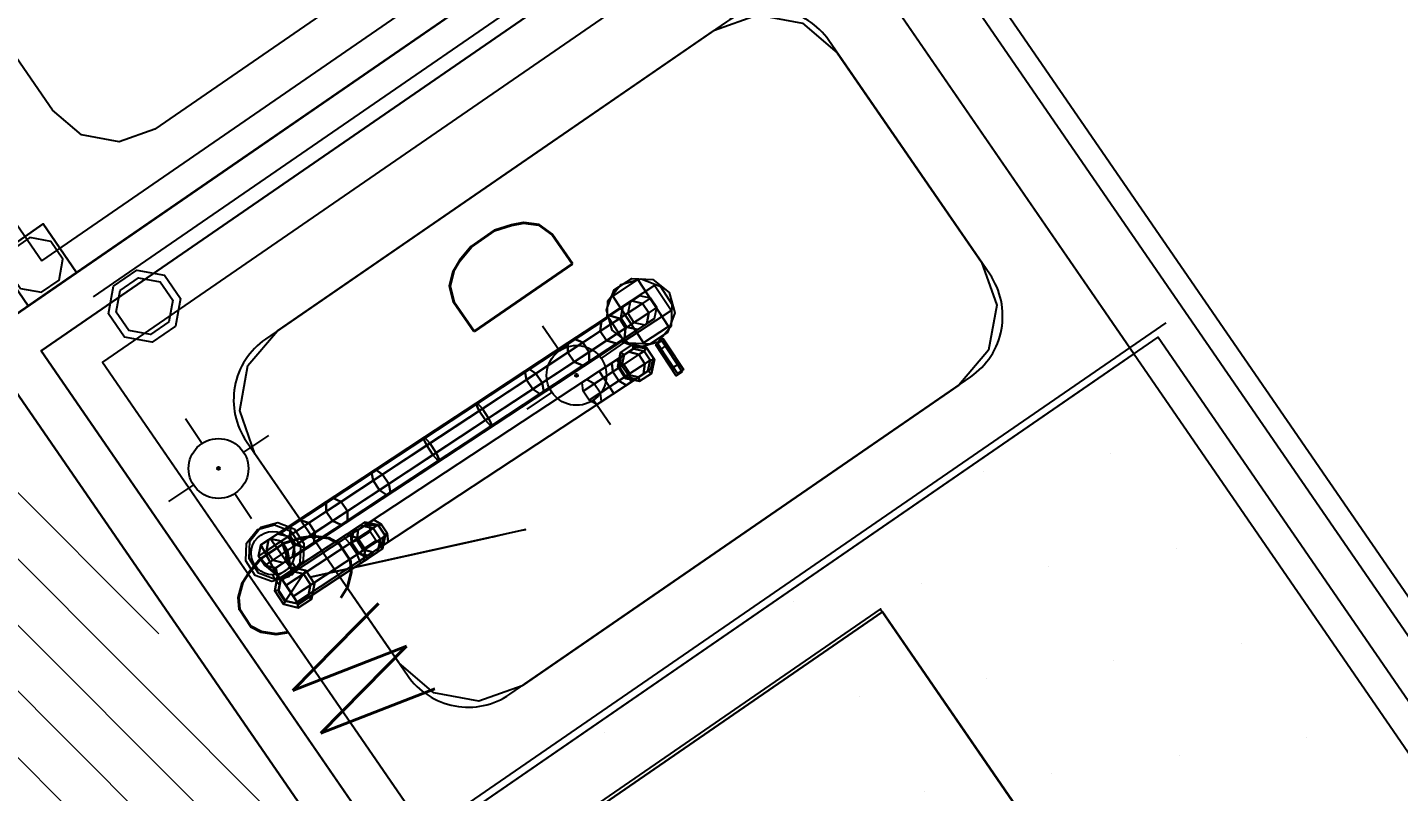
# Model space of a CAD drawing. Header units: millimetres. Extents: x 8159 to 14952, y 6817 to 11888.
# Drawn here: x 8790.5 to 8883.6, y 7989.5 to 8041.3 of the extents above; entities that cross this region are included whole.
import ezdxf

# ---------------------------------------------------------------- set-up
doc = ezdxf.new("R2010")
doc.units = ezdxf.units.MM
doc.header["$LTSCALE"] = 5
for name, color, linetype in [('200-EquipBlack-3d', 250, 'Continuous'), ('200-EquipBorder-2d', 9, 'Continuous'), ('200-EquipInternal-2d', 252, 'Continuous'), ('200-EquipRemBorder-2d', 21, 'Continuous'), ('200-EquipSteel-3d', 9, 'Continuous'), ('250-Cwater-2d', 160, 'Continuous'), ('250-Drain-2D', 140, 'Continuous')]:
    doc.layers.add(name, color=color, linetype=linetype)
doc.layers.add('200-InsPoint-3D', color=3, linetype='Continuous', plot=False)
for name, color, linetype, lineweight in [('3-YANGIN-DOLABI', 7, 'Continuous', 0), ('A-DUVAR', 5, 'Continuous', 18), ('anted', 10, 'Continuous', 0), ('FIBROBETON', 1, 'Continuous', 18), ('SİYAH', 253, 'Continuous', 5), ('YAZI', 250, 'Continuous', 30)]:
    doc.layers.add(name, color=color, linetype=linetype, lineweight=lineweight)
doc.styles.add('SIMPLEX', font='SIMPLEX')

# ---------------------------------------------------------------- blocks, each defined once
blk = doc.blocks.new('A$C23C11219')
at = {"layer": 'FIBROBETON'}
blk.add_lwpolyline([(4170.991, 707.809), (4330.647, -537.528, 0.079118), (6057.442, 175.691), (5734.15, 708.989, 0.288304), (5090.273, 1000.528, -0.032207)], format="xyb", close=True, dxfattribs=at)
blk.add_lwpolyline([(6041.303, 289.121), (5825.076, 645.804)], dxfattribs=at)
blk = doc.blocks.new('*X122')
at = {"color": 0}
for p, q in [((507.8125, 578.125), (507.8125, 578.125)), ((515.625, 578.125), (515.625, 578.125)), ((523.4375, 578.125), (523.4375, 578.125)), ((531.25, 578.125), (531.25, 578.125)), ((539.0625, 578.125), (539.0625, 578.125)), ((546.875, 578.125), (546.875, 578.125)), ((511.71875, 570.3125), (511.71875, 570.3125)), ((519.53125, 570.3125), (519.53125, 570.3125)), ((527.34375, 570.3125), (527.34375, 570.3125)), ((535.15625, 570.3125), (535.15625, 570.3125)), ((542.96875, 570.3125), (542.96875, 570.3125)), ((507.8125, 562.5), (507.8125, 562.5)), ((515.625, 562.5), (515.625, 562.5)), ((523.4375, 562.5), (523.4375, 562.5)), ((531.25, 562.5), (531.25, 562.5)), ((539.0625, 562.5), (539.0625, 562.5)), ((546.875, 562.5), (546.875, 562.5)), ((511.71875, 554.6875), (511.71875, 554.6875)), ((519.53125, 554.6875), (519.53125, 554.6875)), ((527.34375, 554.6875), (527.34375, 554.6875)), ((535.15625, 554.6875), (535.15625, 554.6875)), ((542.96875, 554.6875), (542.96875, 554.6875)), ((507.8125, 546.875), (507.8125, 546.875)), ((515.625, 546.875), (515.625, 546.875)), ((523.4375, 546.875), (523.4375, 546.875)), ((531.25, 546.875), (531.25, 546.875)), ((539.0625, 546.875), (539.0625, 546.875)), ((546.875, 546.875), (546.875, 546.875)), ((511.71875, 539.0625), (511.71875, 539.0625)), ((519.53125, 539.0625), (519.53125, 539.0625)), ((527.34375, 539.0625), (527.34375, 539.0625)), ((535.15625, 539.0625), (535.15625, 539.0625)), ((542.96875, 539.0625), (542.96875, 539.0625)), ((507.8125, 531.25), (507.8125, 531.25)), ((515.625, 531.25), (515.625, 531.25)), ((523.4375, 531.25), (523.4375, 531.25)), ((531.25, 531.25), (531.25, 531.25)), ((539.0625, 531.25), (539.0625, 531.25)), ((546.875, 531.25), (546.875, 531.25)), ((511.71875, 523.4375), (511.71875, 523.4375)), ((519.53125, 523.4375), (519.53125, 523.4375)), ((527.34375, 523.4375), (527.34375, 523.4375)), ((535.15625, 523.4375), (535.15625, 523.4375)), ((542.96875, 523.4375), (542.96875, 523.4375))]:
    blk.add_line(p, q, dxfattribs=at)
blk = doc.blocks.new('TLP1810E')
at = {"layer": '200-EquipBorder-2d'}
blk.add_lwpolyline([(0, -700), (1800, -700), (1800, 0), (0, 0)], close=True, dxfattribs=at)
at = {"layer": '200-EquipInternal-2d'}
for p, q in [((30, -30), (1770, -30)), ((1770, -30), (1770, -700)), ((1347.44, -640), (1347.44, -60))]:
    blk.add_line(p, q, dxfattribs=at)
blk.add_lwpolyline([(147.44, -40), (1347.44, -40), (1347.44, -659.99), (147.44, -660)], close=True, dxfattribs=at)
blk.add_lwpolyline([(1347.44, -640), (1740, -640), (1740, -60), (1347.44, -60)], dxfattribs=at)
blk.add_lwpolyline([(1447.44, -590), (1640, -590, 0.414214), (1690, -540), (1690, -160, 0.414214), (1640, -110), (1447.44, -110, 0.414214), (1397.44, -160), (1397.44, -540, 0.414214)], format="xyb", close=True, dxfattribs=at)
at = {"layer": '200-EquipSteel-3d'}
blk.add_line((1352.44, -45, 952), (1352.44, -670, 952), dxfattribs=at)
at = {"layer": '200-EquipSteel-3d', "elevation": 900}
blk.add_lwpolyline([(30, -700), (0, -700), (0, 0), (1800, 0), (1800, -700), (1770, -700), (1770, -30), (30, -30), (30, -700)], dxfattribs=at)
at = {"layer": '200-EquipSteel-3d'}
for points, elevation in [([(1800, -700), (1800, 0), (0, 0), (0, -700)], 860), ([(1740, -640), (1740, -60), (60, -60), (60, -640)], 870), ([(1764.57, -81.9), (1778.1, -95.43), (1778.1, -114.57), (1764.57, -128.1), (1745.43, -128.1), (1731.9, -114.57), (1731.9, -95.43), (1745.43, -81.9)], 70), ([(1630, -110), (1660, -118.04), (1681.96, -140), (1690, -170), (1690, -530), (1681.96, -560), (1660, -581.96), (1630, -590), (1457.4, -590), (1427.4, -581.96), (1405.44, -560), (1397.4, -530), (1397.4, -170), (1405.44, -140), (1427.4, -118.04), (1457.4, -110)], 720)]:
    blk.add_lwpolyline(points, close=True, dxfattribs=dict(at, elevation=elevation))
at = {"layer": '200-EquipSteel-3d', "elevation": 660}
blk.add_lwpolyline([(20, -80), (20, -655, 0.414214), (50, -685), (1750, -685, 0.414214), (1780, -655), (1780, -80)], format="xyb", dxfattribs=at)
at = {"layer": '200-EquipSteel-3d'}
blk.add_lwpolyline([(1762.5, -86.9), (1773.1, -97.5), (1773.1, -112.5), (1762.5, -123.1), (1747.5, -123.1), (1736.9, -112.5), (1736.9, -97.5), (1747.5, -86.9)], close=True, dxfattribs=at)
at = {"layer": '200-EquipSteel-3d', "invisible_edges": 15}
for points in [[(30, -30, 1000), (0, 0, 1000), (1800, 0, 1000), (1770, -30, 1000)], [(60, -60, 900), (0, 0, 900), (1800, 0, 900), (1740, -60, 900)], [(1740, -60, 900), (1800, 0, 900), (1800, -700, 900), (1740, -640, 900)], [(1800, 0, 1000), (1770, -30, 1000), (1770, -700, 1000), (1800, -700, 1000)], [(1352.44, -45, 952), (1352.44, -670, 952), (1352.44, -670, 902), (1352.44, -45, 902)], [(1397.4, -60, 870), (1397.4, -640, 870), (60, -640, 870), (60, -60, 870)], [(1352.44, -62, 872), (1352.44, -62, 902), (1352.44, -638, 902), (1352.44, -638, 872)], [(1397.4, -110, 870), (1397.4, -60, 870), (1740, -60, 870), (1690, -110, 870)], [(1740, -60, 870), (1690, -110, 870), (1690, -590, 870), (1740, -640, 870)], [(1397.4, -530, 720), (1397.4, -170, 720), (1457.4, -110, 720), (1457.4, -590, 720)], [(1397.4, -170, 720), (1405.44, -140, 720), (1427.4, -118.04, 720), (1457.4, -110, 720)], [(1397.4, -110, 870), (1427.4, -118.04, 870), (1457.4, -110, 870)], [(1397.4, -170, 870), (1397.4, -110, 870), (1405.44, -140, 870)], [(1405.44, -140, 870), (1397.4, -110, 870), (1427.4, -118.04, 870)], [(1457.4, -590, 720), (1630, -590, 720), (1630, -110, 720), (1457.4, -110, 720)], [(1630, -110, 720), (1660, -118.04, 720), (1681.96, -140, 720), (1690, -170, 720)], [(1630, -590, 720), (1690, -530, 720), (1690, -170, 720), (1630, -110, 720)], [(1690, -110, 870), (1660, -118.04, 870), (1630, -110, 870)], [(1681.96, -140, 870), (1690, -110, 870), (1660, -118.04, 870)], [(1690, -170, 870), (1690, -110, 870), (1681.96, -140, 870)], [(1457.4, -590, 720), (1427.4, -581.96, 720), (1405.44, -560, 720), (1397.4, -530, 720)], [(1397.4, -530, 870), (1397.4, -590, 870), (1405.44, -560, 870)], [(1690, -530, 720), (1681.96, -560, 720), (1660, -581.96, 720), (1630, -590, 720)], [(1690, -530, 870), (1690, -590, 870), (1681.96, -560, 870)], [(1405.44, -560, 870), (1397.4, -590, 870), (1427.4, -581.96, 870)], [(1397.4, -590, 870), (1427.4, -581.96, 870), (1457.4, -590, 870)], [(1690, -590, 870), (1660, -581.96, 870), (1630, -590, 870)], [(1397.4, -640, 870), (1397.4, -590, 870), (1690, -590, 870), (1740, -640, 870)], [(60, -640, 900), (1740, -640, 900), (1800, -700, 900), (0, -700, 900)]]:
    blk.add_3dface(points, dxfattribs=at)
at = {"layer": '200-EquipInternal-2d', "xscale": 10, "yscale": 10, "zscale": 10}
blk.add_blockref('*X122', (-4129.07, -5823.14), dxfattribs=at)
at = {"layer": '200-InsPoint-3D'}
blk.add_attdef('DISTANG', (0, 0), '', height=1, dxfattribs=at)
blk = doc.blocks.new('DCON')
at = {"layer": '250-Drain-2D'}
for p, q in [((0, 40.64), (0, 20.32)), ((-40.64, 0), (-20.32, 0)), ((20.32, 0), (40.64, 0)), ((0, -20.32), (0, -40.64))]:
    blk.add_line(p, q, dxfattribs=at)
for radius in [20.32, 1]:
    blk.add_circle((0, 0), radius, dxfattribs=at)
blk.add_point((0, 0), dxfattribs=at)
at = {"layer": '250-Drain-2D', "style": 'SIMPLEX', "flags": 8}
blk.add_attdef('D', (50.05, -40.64), '', height=81, dxfattribs=at)
blk = doc.blocks.new('LG716P')
at = {"layer": '200-EquipBorder-2d'}
for points in [[(0, -700), (700, -700), (700, 0), (0, 0)], [(100, -629), (75, -622.3), (56.7, -604), (50, -579), (50, -179), (56.7, -154), (75, -135.7), (100, -129), (600, -129), (625, -135.7), (643.3, -154), (650, -179), (650, -579), (643.3, -604), (625, -622.3), (600, -629)]]:
    blk.add_lwpolyline(points, close=True, dxfattribs=at)
at = {"layer": '200-EquipInternal-2d'}
blk.add_lwpolyline([(20, -65), (20, -680), (680, -680), (680, -65)], close=True, dxfattribs=at)
at = {"layer": '200-EquipSteel-3d'}
blk.add_line((0, -80, 570), (0, -620, 570), dxfattribs=at)
at = {"layer": '200-EquipSteel-3d', "extrusion": (1, 0, 0)}
blk.add_lwpolyline([(-45, 900), (-34.39, 904.39), (-30, 915), (-30, 1000), (0, 1000), (0, 850)], dxfattribs=at)
at = {"layer": '200-EquipSteel-3d'}
blk.add_lwpolyline([(12.75, -42.5), (2.5, -52.75), (2.5, -67.25), (12.75, -77.5), (27.25, -77.5), (37.5, -67.25), (37.5, -52.75), (27.25, -42.5)], close=True, dxfattribs=at)
for points, elevation in [([(20, -65), (20, -680), (680, -680), (680, -65)], 880), ([(100, -629), (75, -622.3), (56.7, -604), (50, -579), (50, -179), (56.7, -154), (75, -135.7), (100, -129), (600, -129), (625, -135.7), (643.3, -154), (650, -179), (650, -579), (643.3, -604), (625, -622.3), (600, -629)], 600)]:
    blk.add_lwpolyline(points, close=True, dxfattribs=dict(at, elevation=elevation))
blk.add_polyline3d([(0, -45, 900), (0, -700, 900), (0, -700, 850), (0, 0, 850)], dxfattribs=at)
at = {"layer": '200-EquipSteel-3d', "invisible_edges": 15}
for points in [[(0, 0, 850), (0, -700, 850), (0, -700, 900), (0, 0, 900)], [(0, -30, 900), (0, -30, 915), (0, -34.39, 904.39), (0, -45, 900)], [(0, -700, 900), (20, -680, 900), (20, -65, 900), (0, -45, 900)], [(20, -65, 900), (0, -45, 900), (700, -45, 900), (680, -65, 900)], [(20, -680, 880), (50, -629, 880), (50, -129, 880), (20, -65, 880)], [(50, -129, 880), (20, -65, 880), (680, -65, 880), (650, -129, 880)], [(50, -129, 600), (50, -629, 600), (650, -629, 600), (650, -129, 600)], [(50, -129, 880), (100, -129, 880), (75, -135.7, 880), (56.7, -154, 880)], [(50, -129, 880), (56.7, -154, 880), (50, -179, 880)]]:
    blk.add_3dface(points, dxfattribs=at)
at = {"layer": '200-InsPoint-3D'}
blk.add_attdef('DISTANG', (0, 0), '', height=1, dxfattribs=at)
at = {"layer": '200-EquipSteel-3d'}
mesh = blk.add_polymesh((6, 3), dxfattribs=at)
for k, corner in enumerate([(40, -80, 850), (40, -80, 50), (40, -80, 50), (0, -80, 850), (0, -80, 50), (0, -80, 50), (0, -40, 850), (0, -40, 50), (0, -80, 50), (40, -40, 850), (40, -40, 50), (40, -80, 50), (40, -40, 850), (40, -40, 850), (40, -80, 850), (0, -40, 850), (0, -40, 850), (0, -80, 850)]):
    mesh.set_mesh_vertex(divmod(k, 3), corner)
blk = doc.blocks.new('SHTEBO3M')
at = {"layer": '200-EquipBlack-3d'}
for points, invisible_edges in [([(-12.77, 3.68, 947.42), (0.19, -1.83, 947.45), (-5.17, 10.84, 947.44), (-12.77, 3.68, 947.42)], 3), ([(5.56, 10.84, 947.44), (-5.17, 10.84, 947.44), (0.19, -1.83, 947.45), (5.56, 10.84, 947.44)], 6), ([(13.15, 3.68, 947.42), (5.56, 10.84, 947.44), (0.19, -1.83, 947.45), (13.15, 3.68, 947.42)], 6), ([(-12.77, 3.68, 947.42), (-12.77, -7.05, 947.42), (0.19, -1.83, 947.45), (-12.77, 3.68, 947.42)], 6), ([(13.15, -7.05, 947.42), (13.15, 3.68, 947.42), (0.19, -1.83, 947.45), (13.15, -7.05, 947.42)], 6), ([(-12.77, -7.05, 947.42), (-5.17, -14.5, 947.47), (0.19, -1.83, 947.45), (-12.77, -7.05, 947.42)], 6), ([(-5.17, -14.5, 947.47), (5.56, -14.5, 947.47), (0.19, -1.83, 947.45), (-5.17, -14.5, 947.47)], 6), ([(5.56, -14.5, 947.47), (13.15, -7.05, 947.42), (0.19, -1.83, 947.45), (5.56, -14.5, 947.47)], 6), ([(0.19, -14.5, 935.52), (0.19, -14.5, 947.47), (-41.4, -123.42, 1041.7), (-53.21, -154.52, 1060.17)], 4), ([(-41.4, -123.42, 1041.7), (-43.94, -130.13, 1049.28), (-53.21, -154.52, 1060.17)], 10), ([(-43.94, -130.13, 1049.28), (-44.54, -131.71, 1057.29), (-53.21, -154.52, 1072.79), (-53.21, -154.52, 1060.17)], 10), ([(-44.54, -131.71, 1057.29), (-45.14, -133.28, 1065.31), (-51.89, -151.05, 1079.53), (-53.21, -154.52, 1072.79)], 10), ([(-45.14, -133.28, 1065.31), (-45.14, -133.28, 1073.22), (-49.26, -144.12, 1082.56), (-51.89, -151.05, 1079.53)], 10), ([(-49.26, -144.12, 1082.56), (-45.14, -133.28, 1073.22), (-46.81, -137.67, 1079.53), (-49.26, -144.12, 1082.56)], 1)]:
    blk.add_3dface(points, dxfattribs=dict(at, invisible_edges=invisible_edges))
at = {"layer": '200-EquipInternal-2d'}
for p, q in [((15.51, 5.96), (6.77, 5.96)), ((14.99, -9.74), (9, -9.74)), ((17.59, -279.12, 0.04), (17.59, -13.01, 0.04)), ((36.06, -279.1, 0.04), (36.06, -14.44, 0.04)), ((17.59, -280.6, 0.04), (16.68, -280.6, 0.04)), ((16.68, -280.6, 0.04), (16.68, -318.67, 0.04)), ((17.59, -280.6, 0.04), (36.06, -280.6, 0.04)), ((37, -280.6, 0.04), (36.06, -280.6, 0.04)), ((37, -318.67, 0.04), (37, -280.6, 0.04)), ((16.68, -318.67, 0.04), (37, -318.67, 0.04))]:
    blk.add_line(p, q, dxfattribs=at)
blk.add_lwpolyline([(9, 3.73), (3.73, 9), (-3.73, 9), (-9, 3.73), (-9, -285.35), (-3.73, -290.63), (3.73, -290.63), (9, -285.35)], close=True, dxfattribs=at)
at = {"layer": '200-EquipInternal-2d', "elevation": 0.04}
for points in [[(17.59, -279.12), (8.09, -286.02), (3.67, -299.64), (8.09, -313.26), (19.68, -321.67), (34, -321.67), (45.58, -313.26)], [(45.58, -313.26), (50.01, -299.64), (45.58, -286.02), (36.06, -279.1)]]:
    blk.add_lwpolyline(points, dxfattribs=at)
blk.add_lwpolyline([(-22.2, -302.17), (-22.2, -297.17), (2.8, -297.17), (2.8, -302.17)], close=True, dxfattribs=at)
at = {"layer": '200-EquipInternal-2d'}
blk.add_circle((27.71, -2.3), 14.73, dxfattribs=at)
at = {"layer": '200-EquipSteel-3d', "extrusion": (-1, 0, 0)}
for p, q in [((5.56, -14.5, 930.63), (-5.17, 10.84, 930.59)), ((5.56, -14.5, 935.52), (-5.17, 10.84, 935.48)), ((4.49, -11.96, 933.21), (-4.1, 8.31, 933.18))]:
    blk.add_line(p, q, dxfattribs=at)
at = {"layer": '200-EquipSteel-3d', "extrusion": (0, -1, 0)}
blk.add_line((31.36, -11.6, 920.56), (13.15, -7.05, 904.77), dxfattribs=at)
at = {"layer": '200-EquipSteel-3d'}
for points, elevation in [([(33.52, -23.43), (21.59, -23.43), (11.93, -16.41), (8.24, -5.06), (11.93, 6.29), (21.59, 13.3), (33.52, 13.3), (43.17, 6.29), (46.86, -5.06), (43.17, -16.41)], 1194.26), ([(33.53, -20.72), (21.59, -20.72), (11.94, -13.71), (8.25, -2.36), (11.94, 8.99), (21.59, 16.01), (33.53, 16.01), (43.18, 8.99), (46.87, -2.36), (43.18, -13.71)], 1420.56), ([(23.7, 6.88), (18.29, 1.47), (18.29, -6.18), (23.7, -11.6), (31.36, -11.6), (36.77, -6.18), (36.77, 1.47), (31.36, 6.88)], 1229.51), ([(23.7, 6.88), (18.29, 1.47), (18.29, -6.18), (23.7, -11.6), (31.36, -11.6), (36.77, -6.18), (36.77, 1.47), (31.36, 6.88)], 1450.56), ([(23.7, 6.88), (18.29, 1.47), (18.29, -6.18), (23.7, -11.6), (31.36, -11.6), (36.77, -6.18), (36.77, 1.47), (31.36, 6.88)], 920.56), ([(5.51, -308.31), (5.51, -293.99), (13.92, -282.4), (27.54, -277.98), (41.16, -282.4), (49.58, -293.99), (49.58, -308.31), (41.16, -319.89), (27.54, -324.32), (13.92, -319.89)], 1278.56), ([(23.7, -293.12), (18.29, -298.53), (18.29, -306.18), (23.7, -311.6), (31.36, -311.6), (36.77, -306.18), (36.77, -298.53), (31.36, -293.12)], 1350.56)]:
    blk.add_lwpolyline(points, close=True, dxfattribs=dict(at, elevation=elevation))
at = {"layer": '200-EquipSteel-3d', "extrusion": (0, -0.866025, 0.5), "elevation": 537.9}
blk.add_lwpolyline([(-9, 795.29), (-9, 787.83), (-3.73, 782.56), (3.73, 782.56), (9, 787.83), (9, 795.29), (3.73, 800.56), (-3.73, 800.56)], close=True, dxfattribs=at)
at = {"layer": '200-EquipSteel-3d'}
for points in [[(-5.17, 10.84, 930.59), (-5.17, 10.84, 878.98), (-12.77, 3.68, 878.97), (-12.77, 3.68, 930.58)], [(-5.17, 10.84, 930.59), (-12.77, 3.68, 930.58), (-10.17, 2.58, 933.17), (-4.1, 8.31, 933.18)], [(-5.17, 10.84, 935.48), (-4.1, 8.31, 933.18), (-10.17, 2.58, 933.17), (-12.77, 3.68, 935.47)], [(-5.17, 10.84, 935.48), (-12.77, 3.68, 935.47), (-12.77, 3.68, 947.42), (-5.17, 10.84, 947.44)], [(5.56, 10.84, 930.59), (5.56, 10.84, 878.98), (-5.17, 10.84, 878.98), (-5.17, 10.84, 930.59)], [(5.56, 10.84, 930.59), (-5.17, 10.84, 930.59), (-4.1, 8.31, 933.18), (4.49, 8.31, 933.18)], [(4.49, 8.31, 933.18), (-4.1, 8.31, 933.18), (-5.17, 10.84, 935.48), (5.56, 10.84, 935.48)], [(5.56, 10.84, 935.48), (-5.17, 10.84, 935.48), (-5.17, 10.84, 947.44), (5.56, 10.84, 947.44)], [(13.15, 3.68, 930.58), (5.56, 10.84, 930.59), (4.49, 8.31, 933.18), (10.56, 2.58, 933.17)], [(10.56, 2.58, 933.17), (4.49, 8.31, 933.18), (5.56, 10.84, 935.48), (13.15, 3.68, 935.47)], [(13.15, 3.68, 930.58), (13.15, 3.68, 878.97), (5.56, 10.84, 878.98), (5.56, 10.84, 930.59)], [(5.56, 10.84, 935.48), (5.56, 10.84, 947.44), (13.15, 3.68, 947.42), (13.15, 3.68, 935.47)], [(-12.77, 3.68, 930.58), (-12.77, 3.68, 878.97), (-12.77, -7.05, 878.97), (-12.77, -7.05, 930.58)], [(-12.77, 3.68, 930.58), (-12.77, -7.05, 930.58), (-10.17, -6.01, 933.17), (-10.17, 2.58, 933.17)], [(-10.17, 2.58, 933.17), (-10.17, -6.01, 933.17), (-12.77, -7.05, 935.47), (-12.77, 3.68, 935.47)], [(-12.77, 3.68, 947.42), (-12.77, 3.68, 935.47), (-12.77, -7.05, 935.47), (-12.77, -7.05, 947.42)], [(-10.8, 2.43, 917.41), (-10.8, -48.5, 922.03), (-4.47, -49.55, 927.51), (-4.47, 2.53, 923.74)], [(-10.8, 2.29, 908.47), (-10.8, -50.87, 914.29), (-10.8, -48.5, 922.03), (-10.8, 2.43, 917.41)], [(-4.47, 2.19, 902.14), (-4.47, -56.13, 908.81), (-10.8, -50.87, 914.29), (-10.8, 2.29, 908.47)], [(-4.47, 2.53, 923.74), (-4.47, -49.55, 927.51), (4.47, -49.55, 927.51), (4.47, 2.53, 923.74)], [(-4.47, -56.13, 908.81), (-4.47, 2.19, 902.14), (4.47, 2.19, 902.14), (4.47, -56.13, 908.81)], [(10.8, -48.5, 922.03), (10.8, 2.43, 917.41), (4.47, 2.53, 923.74), (4.47, -49.55, 927.51)], [(4.47, -56.13, 908.81), (4.47, 2.19, 902.14), (10.8, 2.29, 908.47), (10.8, -50.87, 914.29)], [(13.15, -7.05, 930.58), (13.15, 3.68, 930.58), (10.56, 2.58, 933.17), (10.56, -6.01, 933.17)], [(10.56, -6.01, 933.17), (10.56, 2.58, 933.17), (13.15, 3.68, 935.47), (13.15, -7.05, 935.47)], [(10.8, -50.87, 914.29), (10.8, 2.29, 908.47), (10.8, 2.29, 917.41), (10.8, -48.5, 922.03)], [(36.77, 1.47, 920.56), (13.15, 3.68, 904.77), (31.36, 6.88, 920.56), (36.77, 1.47, 920.56)], [(31.36, 6.88, 920.56), (23.7, 6.88, 920.56), (13.15, 3.68, 917.68), (13.15, 3.68, 904.77)], [(23.7, 6.88, 920.56), (13.15, 3.68, 917.68), (18.29, 1.47, 920.56), (23.7, 6.88, 920.56)], [(13.15, -7.05, 930.58), (13.15, -7.05, 878.97), (13.15, 3.68, 878.97), (13.15, 3.68, 930.58)], [(13.15, 3.68, 935.47), (13.15, 3.68, 947.42), (13.15, -7.05, 947.42), (13.15, -7.05, 935.47)], [(36.77, -6.18, 920.56), (13.15, -7.05, 904.77), (13.15, 3.68, 904.77), (36.77, 1.47, 920.56)], [(13.15, -7.05, 917.68), (18.29, -6.18, 920.56), (18.29, 1.47, 920.56), (13.15, 3.68, 917.68)], [(23.7, 6.88, 1750.56), (18.29, 1.47, 1750.56), (18.29, -4.76, 1793.9), (23.7, 0.43, 1795.42)], [(18.29, 1.47, 1750.56), (18.29, -6.18, 1750.56), (18.29, -12.11, 1791.74), (18.29, -4.76, 1793.9)], [(23.7, 0.43, 1795.42), (18.29, -4.76, 1793.9), (18.29, -22.95, 1833.72), (23.7, -18.4, 1836.65)], [(31.36, 6.88, 1750.56), (23.7, 6.88, 1750.56), (23.7, 0.43, 1795.42), (31.36, 0.43, 1795.42)], [(31.36, 0.43, 1795.42), (23.7, 0.43, 1795.42), (23.7, -18.4, 1836.65), (31.36, -18.4, 1836.65)], [(36.77, 1.47, 1750.56), (31.36, 6.88, 1750.56), (31.36, 0.43, 1795.42), (36.77, -4.76, 1793.9)], [(36.77, -4.76, 1793.9), (31.36, 0.43, 1795.42), (31.36, -18.4, 1836.65), (36.77, -22.95, 1833.72)], [(36.77, -6.18, 1750.56), (36.77, 1.47, 1750.56), (36.77, -4.76, 1793.9), (36.77, -12.11, 1791.74)], [(-12.77, -7.05, 930.58), (-5.17, -14.5, 930.63), (-4.1, -11.96, 933.21), (-10.17, -6.01, 933.17)], [(-12.77, -7.05, 935.47), (-10.17, -6.01, 933.17), (-4.1, -11.96, 933.21), (-5.17, -14.5, 935.52)], [(-12.77, -7.05, 930.58), (-12.77, -7.05, 878.97), (-5.17, -14.5, 879.02), (-5.17, -14.5, 930.63)], [(-12.77, -7.05, 935.47), (-5.17, -14.5, 935.52), (-5.17, -14.5, 947.47), (-12.77, -7.05, 947.42)], [(4.49, -11.96, 933.21), (5.56, -14.5, 930.63), (13.15, -7.05, 930.58), (10.56, -6.01, 933.17)], [(5.56, -14.5, 935.52), (4.49, -11.96, 933.21), (10.56, -6.01, 933.17), (13.15, -7.05, 935.47)], [(5.56, -14.5, 930.63), (5.56, -14.5, 879.02), (13.15, -7.05, 878.97), (13.15, -7.05, 930.58)], [(5.56, -14.5, 947.47), (5.56, -14.5, 935.52), (13.15, -7.05, 935.47), (13.15, -7.05, 947.42)], [(13.15, -7.05, 904.77), (36.77, -6.18, 920.56), (31.36, -11.6, 920.56), (13.15, -7.05, 904.77)], [(13.15, -7.05, 917.68), (23.7, -11.6, 920.56), (18.29, -6.18, 920.56), (13.15, -7.05, 917.68)], [(31.36, -11.6, 920.56), (23.7, -11.6, 920.56), (13.15, -7.05, 917.68), (13.15, -7.05, 904.77)], [(18.29, -4.76, 1793.9), (18.29, -12.11, 1791.74), (18.29, -29.39, 1829.59), (18.29, -22.95, 1833.72)], [(23.7, -11.6, 1750.56), (23.7, -17.3, 1790.22), (18.29, -12.11, 1791.74), (18.29, -6.18, 1750.56)], [(31.36, -11.6, 1750.56), (36.77, -6.18, 1750.56), (36.77, -12.11, 1791.74), (31.36, -17.3, 1790.22)], [(36.77, -12.11, 1791.74), (36.77, -4.76, 1793.9), (36.77, -22.95, 1833.72), (36.77, -29.39, 1829.59)], [(-4.1, -11.96, 933.21), (-5.17, -14.5, 930.63), (5.56, -14.5, 930.63), (4.49, -11.96, 933.21)], [(-4.1, -11.96, 933.21), (4.49, -11.96, 933.21), (5.56, -14.5, 935.52), (-5.17, -14.5, 935.52)], [(-5.17, -14.5, 930.63), (-5.17, -14.5, 879.02), (5.56, -14.5, 879.02), (5.56, -14.5, 930.63)], [(-5.17, -14.5, 935.52), (5.56, -14.5, 935.52), (5.56, -14.5, 947.47), (-5.17, -14.5, 947.47)], [(23.7, -17.3, 1790.22), (23.7, -33.94, 1826.66), (18.29, -29.39, 1829.59), (18.29, -12.11, 1791.74)], [(23.7, -18.4, 1836.65), (18.29, -22.95, 1833.72), (18.29, -51.62, 1866.81), (23.7, -48.08, 1870.9)], [(23.7, -11.6, 1750.56), (31.36, -11.6, 1750.56), (31.36, -17.3, 1790.22), (23.7, -17.3, 1790.22)], [(23.7, -17.3, 1790.22), (31.36, -17.3, 1790.22), (31.36, -33.94, 1826.66), (23.7, -33.94, 1826.66)], [(31.36, -18.4, 1836.65), (23.7, -18.4, 1836.65), (23.7, -48.08, 1870.9), (31.36, -48.08, 1870.9)], [(31.36, -17.3, 1790.22), (36.77, -12.11, 1791.74), (36.77, -29.39, 1829.59), (31.36, -33.94, 1826.66)], [(36.77, -22.95, 1833.72), (31.36, -18.4, 1836.65), (31.36, -48.08, 1870.9), (36.77, -51.62, 1866.81)], [(18.29, -22.95, 1833.72), (18.29, -29.39, 1829.59), (18.29, -56.63, 1861.03), (18.29, -51.62, 1866.81)], [(36.77, -29.39, 1829.59), (36.77, -22.95, 1833.72), (36.77, -51.62, 1866.81), (36.77, -56.63, 1861.03)], [(23.7, -33.94, 1826.66), (23.7, -60.18, 1856.94), (18.29, -56.63, 1861.03), (18.29, -29.39, 1829.59)], [(23.7, -33.94, 1826.66), (31.36, -33.94, 1826.66), (31.36, -60.18, 1856.94), (23.7, -60.18, 1856.94)], [(31.36, -33.94, 1826.66), (36.77, -29.39, 1829.59), (36.77, -56.63, 1861.03), (31.36, -60.18, 1856.94)], [(-4.47, -49.55, 927.51), (-4.47, -50.95, 931.27), (-10.8, -54.33, 928.11), (-10.8, -48.5, 922.03)], [(-10.8, -48.5, 922.03), (-10.8, -54.33, 928.11), (-10.8, -62.08, 923.63), (-10.8, -50.87, 914.29)], [(-10.8, -57.08, 936.96), (-4.47, -50.75, 936.96), (-3.73, -54.72, 950.31), (-9, -59.29, 947.67)], [(-4.47, -50.95, 931.27), (-4.47, -50.75, 936.96), (-10.8, -57.08, 936.96), (-10.8, -54.33, 928.11)], [(-10.8, -50.87, 914.29), (-4.47, -56.13, 908.81), (-4.47, -68.53, 920.47), (-10.8, -62.08, 923.63)], [(-10.8, -54.33, 928.11), (-10.8, -57.08, 936.96), (-10.8, -66.03, 936.96), (-10.8, -62.08, 923.63)], [(-9, -59.29, 947.67), (-3.73, -54.72, 950.31), (-3.73, -65.55, 962.26), (-9, -68.19, 957.69)], [(4.47, -49.55, 927.51), (4.47, -50.95, 931.27), (-4.47, -50.95, 931.27), (-4.47, -49.55, 927.51)], [(-4.47, -50.75, 936.96), (4.47, -50.75, 936.96), (3.73, -54.72, 950.31), (-3.73, -54.72, 950.31)], [(4.47, -50.95, 931.27), (4.47, -50.75, 936.96), (-4.47, -50.75, 936.96), (-4.47, -50.95, 931.27)], [(-3.73, -54.72, 950.31), (3.73, -54.72, 950.31), (3.73, -65.55, 962.26), (-3.73, -65.55, 962.26)], [(4.47, -50.75, 936.96), (10.8, -57.08, 936.96), (9, -59.29, 947.67), (3.73, -54.72, 950.31)], [(3.73, -54.72, 950.31), (9, -59.29, 947.67), (9, -68.19, 957.69), (3.73, -65.55, 962.26)], [(4.47, -49.55, 927.51), (10.8, -48.5, 922.03), (10.8, -54.33, 928.11), (4.47, -50.95, 931.27)], [(4.47, -50.95, 931.27), (10.8, -54.33, 928.11), (10.8, -57.08, 936.96), (4.47, -50.75, 936.96)], [(4.47, -56.13, 908.81), (10.8, -50.87, 914.29), (10.8, -62.08, 923.63), (4.47, -68.53, 920.47)], [(10.8, -48.5, 922.03), (10.8, -50.87, 914.29), (10.8, -62.08, 923.63), (10.8, -54.33, 928.11)], [(10.8, -54.33, 928.11), (10.8, -62.08, 923.63), (10.8, -66.03, 936.96), (10.8, -57.08, 936.96)], [(23.7, -48.08, 1870.9), (18.29, -51.62, 1866.81), (18.29, -88.46, 1890.48), (23.7, -86.21, 1895.41)], [(18.29, -51.62, 1866.81), (18.29, -56.63, 1861.03), (18.29, -91.64, 1883.52), (18.29, -88.46, 1890.48)], [(31.36, -48.08, 1870.9), (23.7, -48.08, 1870.9), (23.7, -86.21, 1895.41), (31.36, -86.21, 1895.41)], [(36.77, -51.62, 1866.81), (31.36, -48.08, 1870.9), (31.36, -86.21, 1895.41), (36.77, -88.46, 1890.48)], [(36.77, -56.63, 1861.03), (36.77, -51.62, 1866.81), (36.77, -88.46, 1890.48), (36.77, -91.64, 1883.52)], [(-10.8, -66.03, 936.96), (-9, -65.74, 943.94), (-9, -59.29, 947.67), (-10.8, -57.08, 936.96)], [(-10.8, -62.08, 923.63), (-4.47, -68.53, 920.47), (-4.47, -72.35, 936.96), (-10.8, -66.03, 936.96)], [(-9, -65.74, 943.94), (-9, -71.92, 951.24), (-9, -68.19, 957.69), (-9, -59.29, 947.67)], [(-4.47, -56.13, 908.81), (4.47, -56.13, 908.81), (4.47, -68.53, 920.47), (-4.47, -68.53, 920.47)], [(4.47, -68.53, 920.47), (10.8, -62.08, 923.63), (10.8, -66.03, 936.96), (4.47, -72.35, 936.96)], [(10.8, -66.03, 936.96), (10.8, -57.08, 936.96), (9, -59.29, 947.67), (9, -65.74, 943.94)], [(9, -65.74, 943.94), (9, -59.29, 947.67), (9, -68.19, 957.69), (9, -71.92, 951.24)], [(23.7, -60.18, 1856.94), (23.7, -93.88, 1878.6), (18.29, -91.64, 1883.52), (18.29, -56.63, 1861.03)], [(23.7, -60.18, 1856.94), (31.36, -60.18, 1856.94), (31.36, -93.88, 1878.6), (23.7, -93.88, 1878.6)], [(31.36, -60.18, 1856.94), (36.77, -56.63, 1861.03), (36.77, -91.64, 1883.52), (31.36, -93.88, 1878.6)], [(-4.47, -72.35, 936.96), (-3.73, -72.56, 941.31), (-9, -65.74, 943.94), (-10.8, -66.03, 936.96)], [(-3.73, -72.56, 941.31), (-3.73, -74.55, 946.67), (-9, -71.92, 951.24), (-9, -65.74, 943.94)], [(-4.47, -68.53, 920.47), (4.47, -68.53, 920.47), (4.47, -72.35, 936.96), (-4.47, -72.35, 936.96)], [(4.47, -72.35, 936.96), (3.73, -72.56, 941.31), (-3.73, -72.56, 941.31), (-4.47, -72.35, 936.96)], [(3.73, -72.56, 941.31), (3.73, -74.55, 946.67), (-3.73, -74.55, 946.67), (-3.73, -72.56, 941.31)], [(3.73, -72.56, 941.31), (9, -65.74, 943.94), (9, -71.92, 951.24), (3.73, -74.55, 946.67)], [(4.47, -72.35, 936.96), (10.8, -66.03, 936.96), (9, -65.74, 943.94), (3.73, -72.56, 941.31)], [(23.7, -86.21, 1895.41), (18.29, -88.46, 1890.48), (18.29, -130.47, 1902.82), (23.7, -129.7, 1908.18)], [(18.29, -88.46, 1890.48), (18.29, -91.64, 1883.52), (18.29, -131.56, 1895.24), (18.29, -130.47, 1902.82)], [(23.7, -93.88, 1878.6), (23.7, -132.33, 1889.89), (18.29, -131.56, 1895.24), (18.29, -91.64, 1883.52)], [(31.36, -86.21, 1895.41), (23.7, -86.21, 1895.41), (23.7, -129.7, 1908.18), (31.36, -129.7, 1908.18)], [(36.77, -88.46, 1890.48), (31.36, -86.21, 1895.41), (31.36, -129.7, 1908.18), (36.77, -130.47, 1902.82)], [(31.36, -93.88, 1878.6), (36.77, -91.64, 1883.52), (36.77, -131.56, 1895.24), (31.36, -132.33, 1889.89)], [(36.77, -91.64, 1883.52), (36.77, -88.46, 1890.48), (36.77, -130.47, 1902.82), (36.77, -131.56, 1895.24)], [(23.7, -93.88, 1878.6), (31.36, -93.88, 1878.6), (31.36, -132.33, 1889.89), (23.7, -132.33, 1889.89)], [(23.7, -129.7, 1908.18), (18.29, -130.47, 1902.82), (18.29, -174.25, 1902.82), (23.7, -175.02, 1908.18)], [(31.36, -129.7, 1908.18), (23.7, -129.7, 1908.18), (23.7, -175.02, 1908.18), (31.36, -175.02, 1908.18)], [(36.77, -130.47, 1902.82), (31.36, -129.7, 1908.18), (31.36, -175.02, 1908.18), (36.77, -174.25, 1902.82)], [(18.29, -130.47, 1902.82), (18.29, -131.56, 1895.24), (18.29, -173.16, 1895.24), (18.29, -174.25, 1902.82)], [(23.7, -132.33, 1889.89), (23.7, -172.39, 1889.89), (18.29, -173.16, 1895.24), (18.29, -131.56, 1895.24)], [(23.7, -132.33, 1889.89), (31.36, -132.33, 1889.89), (31.36, -172.39, 1889.89), (23.7, -172.39, 1889.89)], [(31.36, -132.33, 1889.89), (36.77, -131.56, 1895.24), (36.77, -173.16, 1895.24), (31.36, -172.39, 1889.89)], [(36.77, -131.56, 1895.24), (36.77, -130.47, 1902.82), (36.77, -174.25, 1902.82), (36.77, -173.16, 1895.24)], [(23.7, -172.39, 1889.89), (23.7, -210.83, 1878.6), (18.29, -213.08, 1883.52), (18.29, -173.16, 1895.24)], [(18.29, -174.25, 1902.82), (18.29, -173.16, 1895.24), (18.29, -213.08, 1883.52), (18.29, -216.26, 1890.48)], [(23.7, -175.02, 1908.18), (18.29, -174.25, 1902.82), (18.29, -216.26, 1890.48), (23.7, -218.51, 1895.41)], [(23.7, -172.39, 1889.89), (31.36, -172.39, 1889.89), (31.36, -210.83, 1878.6), (23.7, -210.83, 1878.6)], [(31.36, -175.02, 1908.18), (23.7, -175.02, 1908.18), (23.7, -218.51, 1895.41), (31.36, -218.51, 1895.41)], [(31.36, -172.39, 1889.89), (36.77, -173.16, 1895.24), (36.77, -213.08, 1883.52), (31.36, -210.83, 1878.6)], [(36.77, -174.25, 1902.82), (31.36, -175.02, 1908.18), (31.36, -218.51, 1895.41), (36.77, -216.26, 1890.48)], [(36.77, -173.16, 1895.24), (36.77, -174.25, 1902.82), (36.77, -216.26, 1890.48), (36.77, -213.08, 1883.52)], [(23.7, -210.83, 1878.6), (23.7, -244.54, 1856.94), (18.29, -248.08, 1861.03), (18.29, -213.08, 1883.52)], [(18.29, -216.26, 1890.48), (18.29, -213.08, 1883.52), (18.29, -248.08, 1861.03), (18.29, -253.09, 1866.81)], [(23.7, -210.83, 1878.6), (31.36, -210.83, 1878.6), (31.36, -244.54, 1856.94), (23.7, -244.54, 1856.94)], [(31.36, -210.83, 1878.6), (36.77, -213.08, 1883.52), (36.77, -248.08, 1861.03), (31.36, -244.54, 1856.94)], [(36.77, -213.08, 1883.52), (36.77, -216.26, 1890.48), (36.77, -253.09, 1866.81), (36.77, -248.08, 1861.03)], [(23.7, -218.51, 1895.41), (18.29, -216.26, 1890.48), (18.29, -253.09, 1866.81), (23.7, -256.64, 1870.9)], [(31.36, -218.51, 1895.41), (23.7, -218.51, 1895.41), (23.7, -256.64, 1870.9), (31.36, -256.64, 1870.9)], [(36.77, -216.26, 1890.48), (31.36, -218.51, 1895.41), (31.36, -256.64, 1870.9), (36.77, -253.09, 1866.81)], [(-3.73, -255.26, 1066.68), (-9, -255.26, 1061.41), (-9, -241.4, 1057.69), (-3.73, -238.76, 1062.26)], [(-9, -255.26, 1053.95), (-9, -255.26, 1061.41), (-9, -241.4, 1057.69), (-9, -245.12, 1051.24)], [(3.73, -255.26, 1066.68), (-3.73, -255.26, 1066.68), (-3.73, -238.76, 1062.26), (3.73, -238.76, 1062.26)], [(9, -255.26, 1061.41), (3.73, -255.26, 1066.68), (3.73, -238.76, 1062.26), (9, -241.4, 1057.69)], [(9, -255.26, 1053.95), (9, -245.12, 1051.24), (9, -241.4, 1057.69), (9, -255.26, 1061.41)], [(-3.73, -255.26, 1048.68), (-9, -255.26, 1053.95), (-9, -245.12, 1051.24), (-3.73, -247.76, 1046.67)], [(-3.73, -255.26, 1048.68), (-3.73, -247.76, 1046.67), (3.73, -247.76, 1046.67), (3.73, -255.26, 1048.68)], [(3.73, -255.26, 1048.68), (3.73, -247.76, 1046.67), (9, -245.12, 1051.24), (9, -255.26, 1053.95)], [(23.7, -244.54, 1856.94), (23.7, -270.77, 1826.66), (18.29, -275.33, 1829.59), (18.29, -248.08, 1861.03)], [(18.29, -253.09, 1866.81), (18.29, -248.08, 1861.03), (18.29, -275.33, 1829.59), (18.29, -281.77, 1833.72)], [(23.7, -244.54, 1856.94), (31.36, -244.54, 1856.94), (31.36, -270.77, 1826.66), (23.7, -270.77, 1826.66)], [(31.36, -244.54, 1856.94), (36.77, -248.08, 1861.03), (36.77, -275.33, 1829.59), (31.36, -270.77, 1826.66)], [(36.77, -248.08, 1861.03), (36.77, -253.09, 1866.81), (36.77, -281.77, 1833.72), (36.77, -275.33, 1829.59)], [(-9, -265.4, 1051.24), (-9, -269.12, 1057.69), (-9, -255.26, 1061.41), (-9, -255.26, 1053.95)], [(-3.73, -271.76, 1062.26), (-9, -269.12, 1057.69), (-9, -255.26, 1061.41), (-3.73, -255.26, 1066.68)], [(-3.73, -262.76, 1046.67), (-9, -265.4, 1051.24), (-9, -255.26, 1053.95), (-3.73, -255.26, 1048.68)], [(3.73, -271.76, 1062.26), (-3.73, -271.76, 1062.26), (-3.73, -255.26, 1066.68), (3.73, -255.26, 1066.68)], [(-3.73, -262.76, 1046.67), (-3.73, -255.26, 1048.68), (3.73, -255.26, 1048.68), (3.73, -262.76, 1046.67)], [(9, -269.12, 1057.69), (3.73, -271.76, 1062.26), (3.73, -255.26, 1066.68), (9, -255.26, 1061.41)], [(3.73, -262.76, 1046.67), (3.73, -255.26, 1048.68), (9, -255.26, 1053.95), (9, -265.4, 1051.24)], [(9, -265.4, 1051.24), (9, -255.26, 1053.95), (9, -255.26, 1061.41), (9, -269.12, 1057.69)], [(23.7, -256.64, 1870.9), (18.29, -253.09, 1866.81), (18.29, -281.77, 1833.72), (23.7, -286.32, 1836.65)], [(31.36, -256.64, 1870.9), (23.7, -256.64, 1870.9), (23.7, -286.32, 1836.65), (31.36, -286.32, 1836.65)], [(36.77, -253.09, 1866.81), (31.36, -256.64, 1870.9), (31.36, -286.32, 1836.65), (36.77, -281.77, 1833.72)], [(-4.85, -267.56, 977.41), (-11.7, -274.41, 977.41), (-11.7, -274.41, 988.84), (-4.85, -267.56, 988.84)], [(-3.73, -270.26, 994.49), (-4.85, -267.56, 988.84), (-11.7, -274.41, 988.84), (-9, -275.53, 994.49)], [(-4.85, -267.56, 977.41), (-3.73, -270.26, 972.99), (-9, -275.53, 972.99), (-11.7, -274.41, 977.41)], [(-3.73, -268.25, 1041.18), (-9, -272.82, 1043.82), (-9, -265.4, 1051.24), (-3.73, -262.76, 1046.67)], [(-9, -272.82, 1043.82), (-9, -279.27, 1047.54), (-9, -269.12, 1057.69), (-9, -265.4, 1051.24)], [(-3.73, -270.26, 1033.68), (-9, -275.53, 1033.68), (-9, -272.82, 1043.82), (-3.73, -268.25, 1041.18)], [(-3.73, -283.84, 1050.18), (-9, -279.27, 1047.54), (-9, -269.12, 1057.69), (-3.73, -271.76, 1062.26)], [(4.85, -267.56, 977.41), (-4.85, -267.56, 977.41), (-4.85, -267.56, 988.84), (4.85, -267.56, 988.84)], [(3.73, -270.26, 994.49), (4.85, -267.56, 988.84), (-4.85, -267.56, 988.84), (-3.73, -270.26, 994.49)], [(4.85, -267.56, 977.41), (3.73, -270.26, 972.99), (-3.73, -270.26, 972.99), (-4.85, -267.56, 977.41)], [(-3.73, -268.25, 1041.18), (-3.73, -262.76, 1046.67), (3.73, -262.76, 1046.67), (3.73, -268.25, 1041.18)], [(-3.73, -270.26, 1033.68), (-3.73, -268.25, 1041.18), (3.73, -268.25, 1041.18), (3.73, -270.26, 1033.68)], [(3.73, -268.25, 1041.18), (3.73, -262.76, 1046.67), (9, -265.4, 1051.24), (9, -272.82, 1043.82)], [(9, -275.53, 994.49), (11.7, -274.41, 988.84), (4.85, -267.56, 988.84), (3.73, -270.26, 994.49)], [(11.7, -274.41, 977.41), (9, -275.53, 972.99), (3.73, -270.26, 972.99), (4.85, -267.56, 977.41)], [(3.73, -270.26, 1033.68), (3.73, -268.25, 1041.18), (9, -272.82, 1043.82), (9, -275.53, 1033.68)], [(9, -279.27, 1047.54), (3.73, -283.84, 1050.18), (3.73, -271.76, 1062.26), (9, -269.12, 1057.69)], [(11.7, -274.41, 977.41), (4.85, -267.56, 977.41), (4.85, -267.56, 988.84), (11.7, -274.41, 988.84)], [(9, -272.82, 1043.82), (9, -265.4, 1051.24), (9, -269.12, 1057.69), (9, -279.27, 1047.54)], [(-11.7, -274.41, 977.41), (-11.7, -284.11, 977.41), (-11.7, -284.11, 988.84), (-11.7, -274.41, 988.84)], [(-9, -275.53, 994.49), (-11.7, -274.41, 988.84), (-11.7, -284.11, 988.84), (-9, -282.99, 994.49)], [(-11.7, -274.41, 977.41), (-9, -275.53, 972.99), (-9, -282.99, 972.99), (-11.7, -284.11, 977.41)], [(-3.73, -270.26, 994.49), (-9, -275.53, 994.49), (-9, -275.53, 1033.68), (-3.73, -270.26, 1033.68)], [(-9, -275.53, 1033.68), (-9, -282.99, 1033.68), (-9, -279.27, 1047.54), (-9, -272.82, 1043.82)], [(-9, -275.53, 994.49), (-9, -282.99, 994.49), (-9, -282.99, 1033.68), (-9, -275.53, 1033.68)], [(-3.73, -288.26, 1033.68), (-9, -282.99, 1033.68), (-9, -279.27, 1047.54), (-3.73, -283.84, 1050.18)], [(3.73, -270.26, 994.49), (-3.73, -270.26, 994.49), (-3.73, -270.26, 1033.68), (3.73, -270.26, 1033.68)], [(3.73, -283.84, 1050.18), (-3.73, -283.84, 1050.18), (-3.73, -271.76, 1062.26), (3.73, -271.76, 1062.26)], [(9, -275.53, 994.49), (3.73, -270.26, 994.49), (3.73, -270.26, 1033.68), (9, -275.53, 1033.68)], [(9, -282.99, 1033.68), (3.73, -288.26, 1033.68), (3.73, -283.84, 1050.18), (9, -279.27, 1047.54)], [(9, -275.53, 1033.68), (9, -272.82, 1043.82), (9, -279.27, 1047.54), (9, -282.99, 1033.68)], [(9, -282.99, 994.49), (11.7, -284.11, 988.84), (11.7, -274.41, 988.84), (9, -275.53, 994.49)], [(11.7, -284.11, 977.41), (9, -282.99, 972.99), (9, -275.53, 972.99), (11.7, -274.41, 977.41)], [(9, -282.99, 994.49), (9, -275.53, 994.49), (9, -275.53, 1033.68), (9, -282.99, 1033.68)], [(11.7, -284.11, 977.41), (11.7, -274.41, 977.41), (11.7, -274.41, 988.84), (11.7, -284.11, 988.84)], [(23.7, -270.77, 1826.66), (23.7, -287.42, 1790.22), (18.29, -292.61, 1791.74), (18.29, -275.33, 1829.59)], [(18.29, -281.77, 1833.72), (18.29, -275.33, 1829.59), (18.29, -292.61, 1791.74), (18.29, -299.95, 1793.9)], [(23.7, -270.77, 1826.66), (31.36, -270.77, 1826.66), (31.36, -287.42, 1790.22), (23.7, -287.42, 1790.22)], [(31.36, -270.77, 1826.66), (36.77, -275.33, 1829.59), (36.77, -292.61, 1791.74), (31.36, -287.42, 1790.22)], [(36.77, -275.33, 1829.59), (36.77, -281.77, 1833.72), (36.77, -299.95, 1793.9), (36.77, -292.61, 1791.74)], [(-9, -282.99, 994.49), (-11.7, -284.11, 988.84), (-4.85, -290.96, 988.84), (-3.73, -288.26, 994.49)], [(-11.7, -284.11, 977.41), (-9, -282.99, 972.99), (-3.73, -288.26, 972.99), (-4.85, -290.96, 977.41)], [(-11.7, -284.11, 977.41), (-4.85, -290.96, 977.41), (-4.85, -290.96, 988.84), (-11.7, -284.11, 988.84)], [(-9, -282.99, 994.49), (-3.73, -288.26, 994.49), (-3.73, -288.26, 1033.68), (-9, -282.99, 1033.68)], [(-3.73, -288.26, 994.49), (-4.85, -290.96, 988.84), (4.85, -290.96, 988.84), (3.73, -288.26, 994.49)], [(-4.85, -290.96, 977.41), (-3.73, -288.26, 972.99), (3.73, -288.26, 972.99), (4.85, -290.96, 977.41)], [(3.73, -288.26, 1033.68), (-3.73, -288.26, 1033.68), (-3.73, -283.84, 1050.18), (3.73, -283.84, 1050.18)], [(-3.73, -288.26, 994.49), (3.73, -288.26, 994.49), (3.73, -288.26, 1033.68), (-3.73, -288.26, 1033.68)], [(3.73, -288.26, 994.49), (9, -282.99, 994.49), (9, -282.99, 1033.68), (3.73, -288.26, 1033.68)], [(3.73, -288.26, 994.49), (4.85, -290.96, 988.84), (11.7, -284.11, 988.84), (9, -282.99, 994.49)], [(4.85, -290.96, 977.41), (3.73, -288.26, 972.99), (9, -282.99, 972.99), (11.7, -284.11, 977.41)], [(4.85, -290.96, 977.41), (11.7, -284.11, 977.41), (11.7, -284.11, 988.84), (4.85, -290.96, 988.84)], [(23.7, -286.32, 1836.65), (18.29, -281.77, 1833.72), (18.29, -299.95, 1793.9), (23.7, -305.15, 1795.42)], [(23.7, -287.42, 1790.22), (23.7, -293.12, 1750.56), (18.29, -298.53, 1750.56), (18.29, -292.61, 1791.74)], [(31.36, -286.32, 1836.65), (23.7, -286.32, 1836.65), (23.7, -305.15, 1795.42), (31.36, -305.15, 1795.42)], [(23.7, -287.42, 1790.22), (31.36, -287.42, 1790.22), (31.36, -293.12, 1750.56), (23.7, -293.12, 1750.56)], [(36.77, -281.77, 1833.72), (31.36, -286.32, 1836.65), (31.36, -305.15, 1795.42), (36.77, -299.95, 1793.9)], [(31.36, -287.42, 1790.22), (36.77, -292.61, 1791.74), (36.77, -298.53, 1750.56), (31.36, -293.12, 1750.56)], [(-4.85, -290.96, 977.41), (4.85, -290.96, 977.41), (4.85, -290.96, 988.84), (-4.85, -290.96, 988.84)], [(18.29, -299.95, 1793.9), (18.29, -292.61, 1791.74), (18.29, -298.53, 1750.56), (18.29, -306.18, 1750.56)], [(36.77, -292.61, 1791.74), (36.77, -299.95, 1793.9), (36.77, -306.18, 1750.56), (36.77, -298.53, 1750.56)], [(-21.49, -303.68, 1440.56), (-16.49, -303.68, 1440.56), (-16.49, -298.68, 1440.56), (-21.49, -298.68, 1440.56)], [(-1.49, -303.68, 1330.56), (-21.49, -303.68, 1440.56), (-21.49, -298.68, 1440.56), (-1.49, -298.68, 1330.56)], [(3.51, -298.68, 1330.56), (-1.49, -298.68, 1330.56), (-21.49, -298.68, 1440.56), (-16.49, -298.68, 1440.56)], [(-1.49, -303.68, 1330.56), (3.51, -303.68, 1330.56), (-16.49, -303.68, 1440.56), (-21.49, -303.68, 1440.56)], [(3.51, -303.68, 1330.56), (-16.49, -303.68, 1440.56), (-16.49, -298.68, 1440.56), (3.51, -298.68, 1330.56)], [(23.7, -305.15, 1795.42), (18.29, -299.95, 1793.9), (18.29, -306.18, 1750.56), (23.7, -311.6, 1750.56)], [(31.36, -305.15, 1795.42), (23.7, -305.15, 1795.42), (23.7, -311.6, 1750.56), (31.36, -311.6, 1750.56)], [(36.77, -299.95, 1793.9), (31.36, -305.15, 1795.42), (31.36, -311.6, 1750.56), (36.77, -306.18, 1750.56)]]:
    blk.add_3dface(points, dxfattribs=at)
at = {"layer": '200-EquipSteel-3d', "invisible_edges": 15}
for points in [[(11.93, 6.29, 1229.26), (43.17, 6.29, 1229.26), (33.52, 13.3, 1229.26), (21.59, 13.3, 1229.26)], [(11.93, 6.29, 1229.26), (43.17, 6.29, 1229.26), (33.52, 13.3, 1229.26), (21.59, 13.3, 1229.26)], [(11.94, 8.99, 1450.56), (43.18, 8.99, 1450.56), (33.53, 16.01, 1450.56), (21.59, 16.01, 1450.56)], [(11.94, 8.99, 1450.56), (43.18, 8.99, 1450.56), (33.53, 16.01, 1450.56), (21.59, 16.01, 1450.56)], [(8.24, -5.06, 1229.26), (46.86, -5.06, 1229.26), (43.17, 6.29, 1229.26), (11.93, 6.29, 1229.26)], [(8.24, -5.06, 1229.26), (46.86, -5.06, 1229.26), (43.17, 6.29, 1229.26), (11.93, 6.29, 1229.26)], [(8.25, -2.36, 1450.56), (46.87, -2.36, 1450.56), (43.18, 8.99, 1450.56), (11.94, 8.99, 1450.56)], [(8.25, -2.36, 1450.56), (46.87, -2.36, 1450.56), (43.18, 8.99, 1450.56), (11.94, 8.99, 1450.56)], [(43.17, -16.41, 1229.26), (46.86, -5.06, 1229.26), (8.24, -5.06, 1229.26), (11.93, -16.41, 1229.26)], [(43.18, -13.71, 1450.56), (46.87, -2.36, 1450.56), (8.25, -2.36, 1450.56), (11.94, -13.71, 1450.56)], [(21.59, -23.43, 1229.26), (33.52, -23.43, 1229.26), (43.17, -16.41, 1229.26), (11.93, -16.41, 1229.26)], [(21.59, -20.72, 1450.56), (33.53, -20.72, 1450.56), (43.18, -13.71, 1450.56), (11.94, -13.71, 1450.56)], [(8.8, -287.53, 1314.56), (46.29, -287.53, 1314.56), (34.7, -279.11, 1314.56), (20.38, -279.11, 1314.56)], [(8.8, -287.53, 1314.56), (46.29, -287.53, 1314.56), (34.7, -279.11, 1314.56), (20.38, -279.11, 1314.56)], [(4.37, -301.15, 1314.56), (50.71, -301.15, 1314.56), (46.29, -287.53, 1314.56), (8.8, -287.53, 1314.56)], [(4.37, -301.15, 1314.56), (50.71, -301.15, 1314.56), (46.29, -287.53, 1314.56), (8.8, -287.53, 1314.56)], [(46.29, -314.77, 1314.56), (50.71, -301.15, 1314.56), (4.37, -301.15, 1314.56), (8.8, -314.77, 1314.56)], [(20.38, -323.18, 1314.56), (34.7, -323.18, 1314.56), (46.29, -314.77, 1314.56), (8.8, -314.77, 1314.56)]]:
    blk.add_3dface(points, dxfattribs=at)
at = {"layer": '200-EquipSteel-3d'}
mesh = blk.add_polymesh((6, 3), dxfattribs=at)
for k, corner in enumerate([(8.51, -290.99, 1350.56), (8.51, -290.99, 1314.56), (8.51, -290.99, 1314.56), (46.58, -290.99, 1350.56), (46.58, -290.99, 1314.56), (46.58, -290.99, 1314.56), (46.58, -311.31, 1350.56), (46.58, -311.31, 1314.56), (46.58, -290.99, 1314.56), (8.51, -311.31, 1350.56), (8.51, -311.31, 1314.56), (8.51, -290.99, 1314.56), (8.51, -311.31, 1350.56), (8.51, -311.31, 1350.56), (8.51, -290.99, 1350.56), (46.58, -311.31, 1350.56), (46.58, -311.31, 1350.56), (46.58, -290.99, 1350.56)]):
    mesh.set_mesh_vertex(divmod(k, 3), corner)
blk = doc.blocks.new('CCON')
at = {"layer": '250-Cwater-2d'}
for p, q in [((0, 40.64), (0, 20.32)), ((-40.64, 0), (-20.32, 0)), ((20.32, 0), (40.64, 0)), ((0, -20.32), (0, -40.64))]:
    blk.add_line(p, q, dxfattribs=at)
for radius in [20.32, 1]:
    blk.add_circle((0, 0), radius, dxfattribs=at)
blk.add_point((0, 0), dxfattribs=at)
at = {"layer": '250-Cwater-2d', "style": 'SIMPLEX', "flags": 8}
blk.add_attdef('CW', (56.46, -40.64), '', height=81, dxfattribs=at)
blk = doc.blocks.new('WSS144')
at = {"layer": '200-EquipRemBorder-2d'}
for p, q in [((1402.48, 0), (1402.48, -400)), ((1402.48, -400), (0, -400))]:
    blk.add_line(p, q, dxfattribs=at)
at = {"layer": '200-InsPoint-3D'}
blk.add_point((1402.48, -400), dxfattribs=at)
blk.add_attdef('DISTANG', (0, 0), '', height=1, dxfattribs=at)
at = {"layer": '200-EquipSteel-3d'}
mesh = blk.add_polymesh((6, 3), dxfattribs=at)
for k, corner in enumerate([(1400, -400, 1630), (1400, -400, 1600), (1400, -400, 1600), (0, -400, 1630), (0, -400, 1600), (0, -400, 1600), (0, -20, 1630), (0, -20, 1600), (0, -400, 1600), (1400, -20, 1630), (1400, -20, 1600), (1400, -400, 1600), (1400, -20, 1630), (1400, -20, 1630), (1400, -400, 1630), (0, -20, 1630), (0, -20, 1630), (0, -400, 1630)]):
    mesh.set_mesh_vertex(divmod(k, 3), corner)

msp = doc.modelspace()

# ---------------------------------------------------------------- hatches: boundary and pattern name
at = {"layer": 'SİYAH', "extrusion": (-1e-16, 0.010673, 0.999943)}
h = msp.add_hatch(dxfattribs=at)
h.set_pattern_fill('ANSI31', color=256, angle=-90, style=0)
h.set_pattern_definition([(315, (93577.551, 99433.0874), (2.24506403, 2.24506403), [])])
h.paths.add_polyline_path([(8660.343, 8202.668), (8955.199, 7774.35), (8942.844, 7765.844), (8647.988, 8194.162)])

# ---------------------------------------------------------------- linework, layer by layer
at = {"layer": 'A-DUVAR', "extrusion": (0, 0.010673, 0.999943)}
msp.add_line((8660.343, 8204.527, 130.362), (8955.199, 7776.233, 134.933), dxfattribs=at)
at = {"layer": 'anted', "ltscale": 3, "extrusion": (0, 0.010673, 0.999943), "elevation": 217.921}
msp.add_lwpolyline([(11856.76, 9414.676), (11856.76, 7096.248), (8385.9, 7096.248), (8385.9, 9414.676)], close=True, dxfattribs=at)
msp.add_lwpolyline([(11856.76, 9414.676), (11856.76, 7096.248), (8385.9, 7096.248), (8385.9, 9414.676)], close=True, dxfattribs=at)
msp.add_lwpolyline([(11856.76, 9414.676), (11856.76, 7096.248), (8385.9, 7096.248), (8385.9, 9414.676)], close=True, dxfattribs=at)
msp.add_lwpolyline([(11856.76, 9414.676), (11856.76, 7096.248), (8385.9, 7096.248), (8385.9, 9414.676)], close=True, dxfattribs=at)
at = {"layer": 'YAZI', "linetype": 'Continuous', "ltscale": 10, "extrusion": (0, 0.010673, 0.999943), "elevation": 240.507}
for points in [[(8159.11, 9661.148), (12372.465, 9661.148), (12372.465, 6815.051), (8159.11, 6815.051)], [(8159.11, 9661.148), (12372.465, 9661.148), (12372.465, 6815.051), (8159.11, 6815.051)], [(8159.11, 9661.148), (12372.465, 9661.148), (12372.465, 6815.051), (8159.11, 6815.051)], [(8159.11, 9661.148), (12372.465, 9661.148), (12372.465, 6815.051), (8159.11, 6815.051)], [(8199.97, 9620.288), (12331.605, 9620.288), (12331.605, 6855.911), (8199.97, 6855.911)], [(8254.373, 9565.885), (12277.202, 9565.885), (12277.202, 6910.314), (8254.373, 6910.314)]]:
    msp.add_lwpolyline(points, close=True, dxfattribs=at)

# ---------------------------------------------------------------- block references
at = {"zscale": 0.09999999999999432}
for name, p, xscale, yscale, rotation in [('LG716P', (8787.262, 8020.171, 136.898), 0.1000000000018027, 0.1000000000001648, 124.5451983055603), ('TLP1810E', (8889.332, 7871.909, 136.898), 0.1000000000004941, 0.1000000000007333, 124.5451983055625), ('SHTEBO3M', (8808.51, 8003.221), 0.1000000000016677, 0.1000000000006409, 123.3421502414448), ('WSS144', (8889.332, 7871.909, 136.898), 0.09285714285705768, 0.09999999999990905, 124.5451982931356)]:
    msp.add_blockref(name, p, dxfattribs=dict(at, xscale=xscale, yscale=yscale, rotation=rotation))
for name, p, xscale, yscale, rotation, values in [('DCON', (8827.796, 8017.725, 136.898), 0.1000000000004941, 0.1000000000007333, 124.5451983055625, {'D': 'D'}), ('CCON', (8803.484, 8011.406), 0.1000000000016677, 0.1000000000006409, 303.3421502414448, {'CW': 'CW'}), ('CCON', (8803.484, 8011.406), 0.1000000000016677, 0.1000000000006409, 303.3421502414448, {'CW': 'CW'})]:
    msp.add_blockref(name, p, dxfattribs=dict(at, xscale=xscale, yscale=yscale, rotation=rotation)).add_auto_attribs(values)
at = {"layer": '3-YANGIN-DOLABI', "extrusion": (0, 0.010673, 0.999943), "rotation": 183.318814803488}
msp.add_blockref('A$C23C11219', (14647.132, 8757.754, 217.921), dxfattribs=at)

doc.saveas('drawing.dxf')
